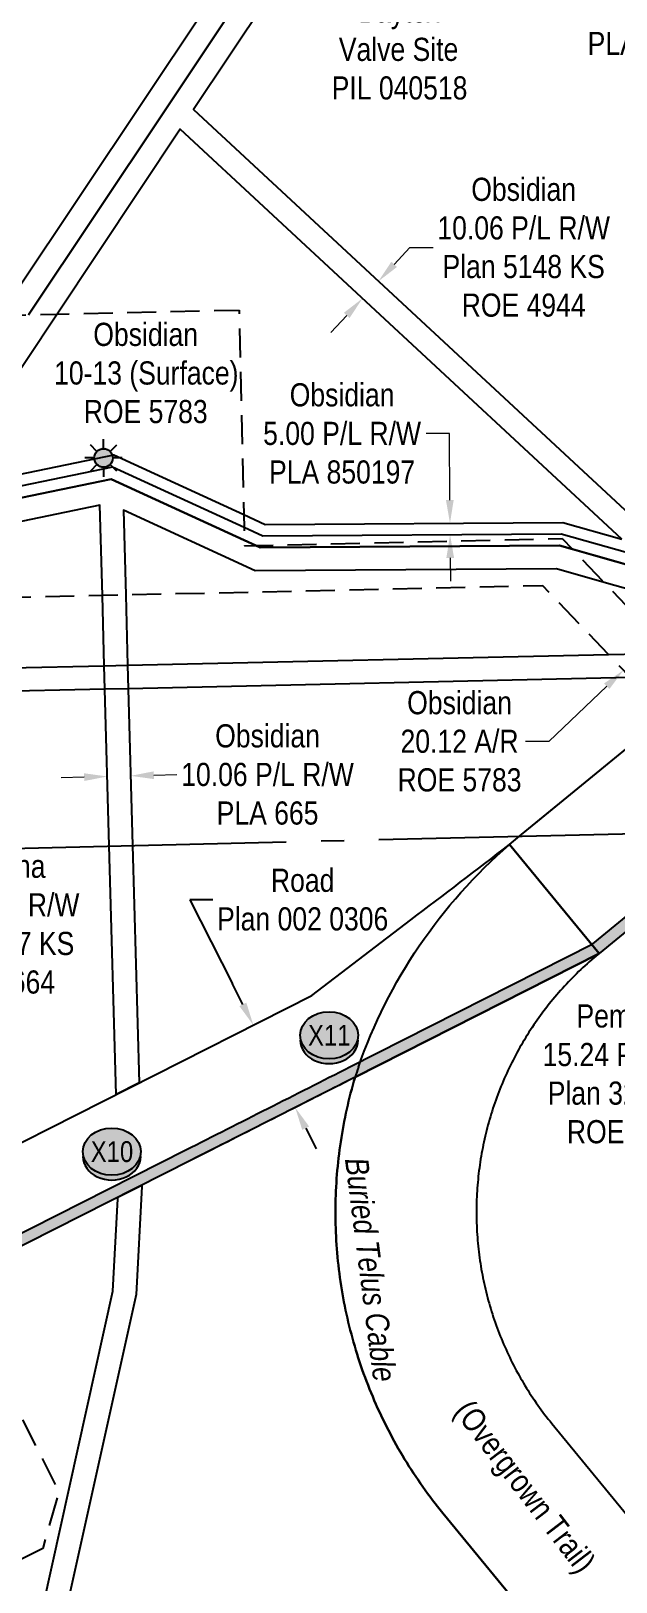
# Model space of a CAD drawing. Extents: x 610781 to 613451, y 5887607 to 5892660.
# Drawn here: x 611886 to 612138, y 5889005 to 5889675 of the extents above; entities that cross this region are included whole.
import ezdxf
from ezdxf.enums import TextEntityAlignment as Align

# ---------------------------------------------------------------- set-up
doc = ezdxf.new("R2010")
doc.units = 0
doc.header["$LTSCALE"] = 5
doc.header["$PDSIZE"] = -1.5
doc.linetypes.add('foc-ACCESSROAD', pattern=[3.75, 2.5, -1.25])
doc.linetypes.add('foc-QUARTERLINE', pattern=[33, 25, -3, 2, -3])
doc.layers.get('Defpoints').update_dxf_attribs({"color": 9})
for name, color, linetype in [('AS-TELUS', 224, 'foc-TEL'), ('C-RW', 13, 'Continuous'), ('C-WS', 13, 'foc-ACCESSROAD'), ('C-WS-S', 13, 'Continuous'), ('F-RW', 190, 'Continuous'), ('F-WS', 190, 'foc-ACCESSROAD'), ('L-SECQ', 8, 'foc-QUARTERLINE'), ('L-TITLEDB', 4, 'Continuous'), ('L-TITLEDB-T', 4, 'Continuous'), ('P-CROSSINGS', 250, 'Continuous'), ('P-WORKAREA-COUNTY-H1', 71, 'Continuous'), ('P-WORKAREA-COUNTY1', 104, 'Continuous')]:
    doc.layers.add(name, color=color, linetype=linetype)
for name, color, linetype, lineweight in [('C-AR-T', 13, 'Continuous', 9), ('C-RW-T', 13, 'Continuous', 9), ('C-WS-T', 13, 'Continuous', 9), ('F-EZE-T', 190, 'Continuous', 9), ('F-RW-T', 190, 'Continuous', 9), ('T-TEXT', 48, 'Continuous', 18)]:
    doc.layers.add(name, color=color, linetype=linetype, lineweight=lineweight)
doc.styles.add('175L', font='ARIALN.TTF', dxfattribs={"height": 20})
doc.styles.add('80CG', font='ARIALN.TTF', dxfattribs={"height": 10})
doc.styles.add('80L', font='ARIALN.TTF', dxfattribs={"height": 10})
doc.styles.add('Crossing', font='ARIALN.TTF', dxfattribs={"height": 10})
doc.styles.add('foc-LtypeFont', font='ARIALN.TTF', dxfattribs={"height": 7.35})
doc.linetypes.add('foc-TEL', pattern='A,2,-1,["T",foc-LtypeFont,S=0.2,R=0,X=-0.425,Y=-0.75],-1.24,8', length=12.24)
doc.linetypes.add('foc-TEL-NOLINE', pattern='A,0,-2,["T",foc-LtypeFont,S=0.2,R=0,X=-0.425,Y=-0.75],-10.24', length=12.24)
doc.dimstyles.new('Compass 5 000', dxfattribs={"dimscale": 5, "dimtxt": 9, "dimasz": 2, "dimexe": 0.2, "dimexo": 0.0625, "dimgap": 0.5, "dimtad": 0, "dimtih": 1, "dimtoh": 1, "dimzin": 0, "dimdsep": 46, "dimtxsty": '80CG', "dimcen": 0.1, "dimse1": 1, "dimse2": 1, "dimclrd": 256, "dimclrt": 256, "dimaunit": 1, "dimadec": 4, "dimazin": 0, "dimtfac": 0.06, "dimtofl": 0, "dimtmove": 0, "dimatfit": 1, "dimfxl": 0.2, "dimtolj": 1, "dimtzin": 0, "dimlwd": -1, "dimarcsym": 0})

# ---------------------------------------------------------------- blocks, each defined once
blk = doc.blocks.new('*D379')
at = {"layer": 'Defpoints', "color": 0, "transparency": 16777216}
for p in [(612090.6, 5889723.38), (612090.83, 5889713.38), (612107.88, 5889713.78)]:
    blk.add_point(p, dxfattribs=at)
at = {"layer": 'F-RW-T', "transparency": 16777216}
for p, q in [((612107.41, 5889733.78), (612107.17, 5889743.78)), ((612108.12, 5889703.79), (612108.55, 5889685.92)), ((612108.55, 5889685.92), (612118.55, 5889685.92))]:
    blk.add_line(p, q, dxfattribs=at)
for points in [[(612109.07, 5889733.82), (612105.74, 5889733.74), (612107.64, 5889723.79)], [(612109.79, 5889703.83), (612106.46, 5889703.75), (612107.88, 5889713.78)]]:
    blk.add_solid(points, dxfattribs=at)
at = {"layer": 'F-RW-T', "transparency": 16777216, "insert": (612157.63, 5889685.92), "char_height": 10, "attachment_point": 5, "style": '80CG'}
blk.add_mtext('\\A1;Baytex\\P15.00 P/L R/W\\PPLA 043805', dxfattribs=at)
blk = doc.blocks.new('*D388')
at = {"layer": 'C-RW-T', "transparency": 16777216}
for p, q in [((611908.83, 5889352.43), (611898.83, 5889352.16)), ((611938.88, 5889353.25), (611948.88, 5889353.52))]:
    blk.add_line(p, q, dxfattribs=at)
for points in [[(611908.78, 5889354.09), (611908.87, 5889350.76), (611918.83, 5889352.7)], [(611938.84, 5889354.92), (611938.93, 5889351.58), (611928.89, 5889352.98)]]:
    blk.add_solid(points, dxfattribs=at)
at = {"layer": 'Defpoints', "color": 0, "transparency": 16777216}
for p in [(611928.89, 5889352.98), (611919.14, 5889341.19), (611929.2, 5889341.47)]:
    blk.add_point(p, dxfattribs=at)
at = {"layer": 'C-RW-T', "transparency": 16777216, "insert": (611987.97, 5889353.52), "char_height": 10, "attachment_point": 5, "style": '80CG'}
blk.add_mtext('\\A1;Obsidian\\P10.06 P/L R/W\\PPLA 665', dxfattribs=at)
blk = doc.blocks.new('*D403')
at = {"layer": 'C-RW-T', "transparency": 16777216}
for p, q in [((612066.43, 5889500.83), (612056.43, 5889500.83)), ((612066.63, 5889472.11), (612066.43, 5889500.83)), ((612066.81, 5889447.1), (612066.88, 5889437.1))]:
    blk.add_line(p, q, dxfattribs=at)
for points in [[(612068.3, 5889472.13), (612064.96, 5889472.1), (612066.7, 5889462.11)], [(612068.47, 5889447.12), (612065.14, 5889447.09), (612066.74, 5889457.1)]]:
    blk.add_solid(points, dxfattribs=at)
at = {"layer": 'Defpoints', "color": 0, "transparency": 16777216}
for p in [(612017.69, 5889461.77), (612066.7, 5889462.11), (612017.73, 5889456.76)]:
    blk.add_point(p, dxfattribs=at)
at = {"layer": 'C-RW-T', "transparency": 16777216, "insert": (612020.14, 5889500.83), "char_height": 10, "attachment_point": 5, "style": '80CG'}
blk.add_mtext('\\A1;Obsidian\\P5.00 P/L R/W\\PPLA 850197', dxfattribs=at)
blk = doc.blocks.new('GAS')
h = blk.add_hatch(color=255)
h.dxf.hatch_style = 1
edge = h.paths.add_edge_path()
edge.add_arc((0, 0), 0.9, 0, 360)
for p, q in [((0, 0.81), (0, 1.62)), ((-0.81, 0), (-1.62, 0)), ((-0.57, 0.57), (-1.14, 1.14)), ((0.57, 0.57), (1.14, 1.14)), ((1.62, 0), (0.81, 0)), ((-0.57, -0.57), (-1.14, -1.14)), ((0, -0.81), (0, -1.62)), ((1.14, -1.14), (0.57, -0.57))]:
    blk.add_line(p, q)
blk.add_circle((0, 0), 0.8)
blk = doc.blocks.new('*D508')
at = {"layer": 'C-AR-T', "transparency": 16777216}
for p, q in [((612163.38, 5889419.41), (612170.61, 5889426.31)), ((612134.35, 5889391.7), (612109.36, 5889367.85)), ((612109.36, 5889367.85), (612099.36, 5889367.85))]:
    blk.add_line(p, q, dxfattribs=at)
for points in [[(612162.22, 5889420.61), (612164.53, 5889418.2), (612156.14, 5889412.5)], [(612133.2, 5889392.91), (612135.5, 5889390.49), (612141.58, 5889398.6)]]:
    blk.add_solid(points, dxfattribs=at)
at = {"layer": 'Defpoints', "color": 0, "transparency": 16777216}
for p in [(612151.03, 5889417.86), (612136.47, 5889403.96), (612141.58, 5889398.6)]:
    blk.add_point(p, dxfattribs=at)
at = {"layer": 'C-AR-T', "transparency": 16777216, "insert": (612070.83, 5889367.85), "char_height": 10, "attachment_point": 5, "style": '80CG'}
blk.add_mtext('\\A1;Obsidian\\P20.12 A/R\\PROE 5783', dxfattribs=at)
blk = doc.blocks.new('*D512')
at = {"layer": 'Defpoints', "color": 0, "transparency": 16777216}
for p in [(611804.01, 5889300.24), (611759.37, 5889253.39), (611767.62, 5889247.68)]:
    blk.add_point(p, dxfattribs=at)
at = {"layer": 'F-RW-T', "transparency": 16777216}
for p, q in [((611787.54, 5889311.64), (611779.32, 5889317.33)), ((611812.23, 5889294.55), (611820.45, 5889288.86)), ((611820.45, 5889288.86), (611830.45, 5889288.86))]:
    blk.add_line(p, q, dxfattribs=at)
for points in [[(611788.49, 5889313.01), (611786.59, 5889310.27), (611795.76, 5889305.95)], [(611813.18, 5889295.92), (611811.28, 5889293.18), (611804.01, 5889300.24)]]:
    blk.add_solid(points, dxfattribs=at)
at = {"layer": 'F-RW-T', "transparency": 16777216, "insert": (611869.54, 5889288.86), "char_height": 10, "attachment_point": 5, "style": '80CG'}
blk.add_mtext('\\A1;Pembina\\P10.06 P/L R/W\\PPlan 2787 KS\\PROE 3664', dxfattribs=at)
blk = doc.blocks.new('*D517')
at = {"layer": 'Defpoints', "color": 0, "transparency": 16777216}
for p in [(612274.75, 5889222.58), (612274.76, 5889223.06), (612289.93, 5889222.79)]:
    blk.add_point(p, dxfattribs=at)
at = {"layer": 'F-RW-T', "transparency": 16777216}
for p, q in [((612264.75, 5889222.76), (612182.98, 5889224.2)), ((612299.92, 5889222.14), (612309.91, 5889221.97))]:
    blk.add_line(p, q, dxfattribs=at)
for points in [[(612264.78, 5889224.43), (612264.72, 5889221.09), (612274.75, 5889222.58)], [(612299.95, 5889223.81), (612299.89, 5889220.48), (612289.92, 5889222.32)]]:
    blk.add_solid(points, dxfattribs=at)
at = {"layer": 'F-RW-T', "transparency": 16777216, "insert": (612143.9, 5889224.2), "char_height": 10, "attachment_point": 5, "style": '80CG'}
blk.add_mtext('\\A1;Pembina\\P15.24 P/L R/W\\PPlan 3292 KS\\PROE 4348', dxfattribs=at)
blk = doc.blocks.new('*D569')
at = {"layer": 'Defpoints', "color": 0, "transparency": 16777216}
for p in [(611984.78, 5889246.81), (611981.84, 5889245.33), (612002.84, 5889211.19)]:
    blk.add_point(p, dxfattribs=at)
at = {"layer": 'L-TITLEDB-T', "transparency": 16777216}
for p, q in [((611964.4, 5889299.46), (611954.4, 5889299.46)), ((611954.4, 5889299.46), (611972.8, 5889263.16)), ((611977.32, 5889254.24), (611972.8, 5889263.16)), ((612004.43, 5889200.78), (612008.95, 5889191.86))]:
    blk.add_line(p, q, dxfattribs=at)
for points in [[(611978.81, 5889255), (611975.84, 5889253.49), (611981.84, 5889245.33)], [(612005.91, 5889201.53), (612002.94, 5889200.03), (611999.9, 5889209.7)]]:
    blk.add_solid(points, dxfattribs=at)
at = {"layer": 'L-TITLEDB-T', "transparency": 16777216, "insert": (612003.13, 5889299.46), "char_height": 10, "attachment_point": 5, "style": '80CG'}
blk.add_mtext('\\A1;Road\\PPlan 002 0306', dxfattribs=at)
blk = doc.blocks.new('xing2')
h = blk.add_hatch(color=50)
h.dxf.hatch_style = 1
edge = h.paths.add_edge_path()
edge.add_ellipse((0, 0), major_axis=(-12.5, 0), ratio=0.816297, start_angle=0, end_angle=360)
h = blk.add_hatch(color=250)
h.dxf.hatch_style = 1
edge = h.paths.add_edge_path()
edge.add_ellipse((0, -2.05), major_axis=(-12.5, 0), ratio=0.816297, start_angle=0, end_angle=180)
edge.add_line((12.5, -2.05), (12.5, 0))
edge.add_ellipse((0, 0), major_axis=(-12.5, 0), ratio=0.816297, start_angle=0, end_angle=180, ccw=False)
edge.add_line((-12.5, 0), (-12.5, -2.05))
at = {"color": 250}
blk.add_ellipse((0, 0), major_axis=(-12.5, 0), ratio=0.816297, dxfattribs=at)
blk.add_ellipse((0, -2.05), major_axis=(-12.5, 0), ratio=0.816297, start_param=0, end_param=3.141593, dxfattribs=at)
at = {"color": 250, "style": 'Crossing'}
blk.add_attdef('CROSSING', text='', height=9, dxfattribs=at).set_placement((0.09, 0.02), align=Align.MIDDLE_CENTER)
at = {"color": 250, "style": 'Crossing', "flags": 1}
for tag, p in [('OWNER', (0.09, -12.49)), ('DESCRIPTION', (0.09, -25.77)), ('LOCATION', (0.09, -39.3)), ('DWG_REF', (0.09, -52.84))]:
    blk.add_attdef(tag, text='', height=9, dxfattribs=at).set_placement(p, align=Align.MIDDLE_CENTER)
blk = doc.blocks.new('*D585')
at = {"layer": 'C-RW-T', "transparency": 16777216}
for p, q in [((612042.61, 5889573.92), (612049.42, 5889581.25)), ((612049.42, 5889581.25), (612059.42, 5889581.25)), ((612022.13, 5889551.86), (612015.33, 5889544.53))]:
    blk.add_line(p, q, dxfattribs=at)
for points in [[(612041.39, 5889575.05), (612043.83, 5889572.78), (612035.81, 5889566.59)], [(612020.91, 5889553), (612023.35, 5889550.73), (612028.94, 5889559.19)]]:
    blk.add_solid(points, dxfattribs=at)
at = {"layer": 'Defpoints', "color": 0, "transparency": 16777216}
for p in [(612035.81, 5889566.59), (612042.26, 5889560.6), (612035.39, 5889553.2)]:
    blk.add_point(p, dxfattribs=at)
at = {"layer": 'C-RW-T', "transparency": 16777216, "insert": (612098.5, 5889581.25), "char_height": 10, "attachment_point": 5, "style": '80CG'}
blk.add_mtext('\\A1;Obsidian\\P10.06 P/L R/W\\PPlan 5148 KS\\PROE 4944', dxfattribs=at)
blk = doc.blocks.new('*D590')
at = {"layer": 'Defpoints', "color": 0, "transparency": 16777216}
for p in [(611637.94, 5889612.72), (611646.7, 5889604.9), (611627.8, 5889601.37)]:
    blk.add_point(p, dxfattribs=at)
at = {"layer": 'F-EZE-T', "transparency": 16777216}
for p, q in [((611653.36, 5889612.36), (611672.48, 5889633.79)), ((611672.48, 5889633.79), (611682.48, 5889633.79)), ((611629.9, 5889586.09), (611623.24, 5889578.63))]:
    blk.add_line(p, q, dxfattribs=at)
for points in [[(611652.11, 5889613.47), (611654.6, 5889611.25), (611646.7, 5889604.9)], [(611628.65, 5889587.2), (611631.14, 5889584.98), (611636.56, 5889593.55)]]:
    blk.add_solid(points, dxfattribs=at)
at = {"layer": 'F-EZE-T', "transparency": 16777216, "insert": (611721.57, 5889633.79), "char_height": 10, "width": 378.6883, "attachment_point": 5, "style": '80CG'}
blk.add_mtext('\\A1;Pembina\\P15.24 P/L R/W\\PPlan 3390 KS\\PROE 4349', dxfattribs=at)
blk = doc.blocks.new('*D609')
at = {"layer": 'Defpoints', "color": 0, "transparency": 16777216}
for p in [(612170.55, 5889000.26), (612180.06, 5888988.68), (612123.47, 5888961.6)]:
    blk.add_point(p, dxfattribs=at)
at = {"layer": 'L-TITLEDB-T', "transparency": 16777216}
for p, q in [((612187.79, 5888995.02), (612210.06, 5889013.3)), ((612210.06, 5889013.3), (612220.06, 5889013.3)), ((612125.25, 5888943.68), (612117.52, 5888937.33))]:
    blk.add_line(p, q, dxfattribs=at)
for points in [[(612186.73, 5888996.31), (612188.85, 5888993.73), (612180.06, 5888988.68)], [(612124.19, 5888944.96), (612126.31, 5888942.39), (612132.98, 5888950.02)]]:
    blk.add_solid(points, dxfattribs=at)
at = {"layer": 'L-TITLEDB-T', "transparency": 16777216, "insert": (612256.15, 5889013.3), "char_height": 10, "attachment_point": 5, "style": '80CG'}
blk.add_mtext('\\A1;Road\\PPlan 3247 JY', dxfattribs=at)

msp = doc.modelspace()

# ---------------------------------------------------------------- hatches: boundary and pattern name
at = {"layer": 'P-WORKAREA-COUNTY-H1'}
h = msp.add_hatch(color=256, dxfattribs=at)
h.dxf.hatch_style = 1
edge = h.paths.add_edge_path()
edge.add_arc((611739.098, 5888981.847), 90.354, 123.592921, 167.709036, ccw=False)
edge.add_line((611689.106, 5889057.111), (611689.773, 5889057.551))
edge.add_arc((611810.5, 5888865.879), 226.524, 120.092271, 122.205222, ccw=False)
edge.add_line((611696.922, 5889061.872), (611740.61, 5889083.982))
edge.add_line((611740.61, 5889083.982), (611952.759, 5889191.429))
edge.add_arc((530229.13, 6050637.304), 180951.712, 296.84845563, 296.87355299)
edge.add_line((612023.469, 5889227.242), (612128.297, 5889280.464))
edge.add_line((612128.297, 5889280.464), (612193.384, 5889333.875))
edge.add_line((612193.384, 5889333.875), (612243.764, 5889375.06))
edge.add_line((612243.764, 5889375.06), (612319.297, 5889436.981))
edge.add_line((612319.297, 5889436.981), (612366.803, 5889475.926))
edge.add_arc((612074.144, 5889832.818), 461.542, 309.352545, 320.539879)
edge.add_arc((612079.093, 5889829.285), 455.476, 320.487313, 332.197726)
edge.add_line((612481.99, 5889616.841), (612510.335, 5889616.841))
edge.add_line((612510.335, 5889616.841), (612508.59, 5889693.606))
edge.add_line((612508.59, 5889693.606), (612498.415, 5890141.395))
edge.add_line((612498.415, 5890141.395), (612493.352, 5890360.034))
edge.add_line((612493.352, 5890360.034), (612483.674, 5890777.731))
edge.add_line((612483.674, 5890777.731), (612479.786, 5890945.512))
edge.add_line((612479.786, 5890945.512), (612475.723, 5891123.658))
edge.add_line((612475.723, 5891123.658), (612480.723, 5891123.767))
edge.add_line((612480.723, 5891123.767), (612480.834, 5891118.77))
edge.add_line((612480.834, 5891118.77), (612484.783, 5890945.626))
edge.add_line((612484.783, 5890945.626), (612488.671, 5890777.847))
edge.add_line((612488.671, 5890777.847), (612498.348, 5890360.15))
edge.add_line((612498.348, 5890360.15), (612503.412, 5890141.51))
edge.add_line((612503.412, 5890141.51), (612513.587, 5889693.719))
edge.add_line((612513.587, 5889693.719), (612515.448, 5889611.843))
edge.add_line((612515.448, 5889611.843), (612484.993, 5889611.843))
edge.add_arc((612079.093, 5889829.285), 460.474, 320.487313, 331.821939, ccw=False)
edge.add_arc((612074.16, 5889832.801), 466.517, 309.352264, 320.539598, ccw=False)
edge.add_line((612369.972, 5889472.062), (612322.465, 5889433.116))
edge.add_line((612322.465, 5889433.116), (612246.93, 5889371.193))
edge.add_line((612246.93, 5889371.193), (612196.551, 5889330.008))
edge.add_line((612196.551, 5889330.008), (612131.046, 5889276.254))
edge.add_line((612131.046, 5889276.254), (612025.732, 5889222.786))
edge.add_arc((530225.209, 6050645.04), 180965.383, 296.84845727, 296.87355464, ccw=False)
edge.add_line((611955.016, 5889186.97), (611742.868, 5889079.523))
edge.add_line((611742.868, 5889079.523), (611699.306, 5889057.477))
edge.add_arc((611810.5, 5888865.879), 221.526, 120.128729, 122.192181)
edge.add_line((611692.48, 5889053.349), (611691.863, 5889052.943))
edge.add_arc((611739.098, 5888981.847), 85.356, 123.599422, 167.709036)
edge.add_line((611655.698, 5889000.018), (611650.814, 5889001.082))

# ---------------------------------------------------------------- linework, layer by layer
at = {"layer": 'AS-TELUS', "linetype": 'foc-TEL-NOLINE', "flags": 128}
msp.add_lwpolyline([(612104.4, 5889333.232), (612160.697, 5889379.309), (612176.312, 5889392.093), (612194.052, 5889406.618), (612201.894, 5889413.049), (612206.313, 5889416.678), (612215.803, 5889424.471), (612220.533, 5889428.357), (612225.251, 5889432.222), (612246.6, 5889449.714), (612254.389, 5889456.096), (612276.813, 5889474.47), (612286.693, 5889482.565), (612331.356, 5889519.16), (612333.669, 5889521.07), (612335.968, 5889522.997), (612338.253, 5889524.941), (612340.523, 5889526.901), (612342.779, 5889528.879), (612345.413, 5889531.228), (612348.026, 5889533.601), (612350.619, 5889535.995), (612353.191, 5889538.412), (612355.742, 5889540.852), (612358.271, 5889543.313), (612360.779, 5889545.796), (612363.265, 5889548.301), (612365.729, 5889550.828), (612368.171, 5889553.376), (612370.592, 5889555.946), (612372.989, 5889558.536), (612375.364, 5889561.146), (612377.717, 5889563.777), (612380.046, 5889566.429), (612382.352, 5889569.101), (612384.635, 5889571.793), (612386.894, 5889574.504), (612389.13, 5889577.234), (612391.342, 5889579.985), (612393.529, 5889582.755), (612395.693, 5889585.543), (612397.833, 5889588.35), (612399.948, 5889591.176), (612402.038, 5889594.02), (612404.104, 5889596.882), (612406.144, 5889599.761), (612408.16, 5889602.658), (612410.15, 5889605.573), (612412.115, 5889608.505), (612414.054, 5889611.454), (612415.968, 5889614.419), (612417.855, 5889617.401), (612419.717, 5889620.4), (612421.553, 5889623.415), (612423.362, 5889626.445), (612425.145, 5889629.491), (612426.901, 5889632.552), (612428.631, 5889635.629), (612430.334, 5889638.72), (612432.01, 5889641.826), (612433.658, 5889644.947), (612435.28, 5889648.082), (612436.875, 5889651.231), (612438.442, 5889654.393), (612439.982, 5889657.569), (612441.493, 5889660.758), (612442.977, 5889663.96), (612444.433, 5889667.175), (612445.861, 5889670.403), (612447.261, 5889673.642), (612448.78, 5889677.247), (612450.021, 5889680.267), (612451.238, 5889683.298), (612452.43, 5889686.338), (612453.596, 5889689.382), (612453.834, 5889690.019), (612454.739, 5889692.439), (612455.066, 5889693.326), (612456.266, 5889696.645), (612457.438, 5889699.974), (612458.58, 5889703.314), (612459.694, 5889706.662), (612460.778, 5889710.021), (612461.833, 5889713.39), (612462.859, 5889716.767), (612463.855, 5889720.153), (612464.823, 5889723.547), (612465.76, 5889726.95), (612466.668, 5889730.36), (612467.18, 5889732.342), (612467.542, 5889733.78), (612468.022, 5889735.686), (612468.391, 5889737.206), (612468.835, 5889739.038), (612469.21, 5889740.639), (612469.62, 5889742.397), (612470, 5889744.078), (612470.372, 5889745.752), (612470.759, 5889747.526), (612471.098, 5889749.112), (612471.488, 5889750.978), (612471.795, 5889752.478), (612472.186, 5889754.438), (612472.462, 5889755.85), (612472.855, 5889757.904), (612473.102, 5889759.226), (612473.494, 5889761.374), (612473.714, 5889762.609), (612474.104, 5889764.85), (612474.682, 5889768.332), (612475.23, 5889771.819), (612475.747, 5889775.311), (612476.234, 5889778.806), (612476.691, 5889782.306), (612477.118, 5889785.809), (612477.513, 5889789.316), (612477.879, 5889792.827), (612478.214, 5889796.34), (612478.518, 5889799.856), (612478.791, 5889803.375), (612479.035, 5889806.896), (612479.247, 5889810.419), (612479.429, 5889813.944), (612479.581, 5889817.47), (612479.701, 5889820.998), (612479.791, 5889824.526), (612479.85, 5889828.055), (612479.968, 5889830.634), (612472.938, 5890140.722), (612454.248, 5890944.827), (612435.912, 5891748.933), (612435.45, 5891769.036), (612433.595, 5891849.694)], dxfattribs=at)
for points in [[(612092.393, 5889323.337, -0.0000226), (612092.408, 5889323.351), (612097.542, 5889327.619), (612104.4, 5889333.232)], [(612027.18, 5889227.101, 0.005064), (612025.732, 5889222.786), (612025.232, 5889221.073), (612024.748, 5889219.356), (612024.278, 5889217.636), (612023.823, 5889215.911), (612023.384, 5889214.182), (612022.959, 5889212.449), (612022.55, 5889210.714), (612022.155, 5889208.974), (612021.776, 5889207.23), (612021.412, 5889205.484), (612021.062, 5889203.735), (612020.729, 5889201.983), (612020.41, 5889200.228), (612020.107, 5889198.469), (612019.819, 5889196.709), (612019.546, 5889194.947), (612019.289, 5889193.181), (612019.047, 5889191.414), (612018.82, 5889189.644), (612018.609, 5889187.873), (612018.413, 5889186.1), (612018.233, 5889184.325), (612018.068, 5889182.549), (612017.918, 5889180.772), (612017.784, 5889178.993), (612017.665, 5889177.213), (612017.562, 5889175.432), (612017.474, 5889173.65), (612017.402, 5889171.868), (612017.345, 5889170.085), (612017.304, 5889168.302), (612017.279, 5889166.519), (612017.268, 5889164.735), (612017.273, 5889162.951), (612017.294, 5889161.167), (612017.331, 5889159.384), (612017.382, 5889157.6), (612017.449, 5889155.818), (612017.532, 5889154.036), (612017.63, 5889152.255), (612017.744, 5889150.475), (612017.873, 5889148.696), (612018.018, 5889146.917), (612018.178, 5889145.141), (612018.353, 5889143.365), (612018.544, 5889141.592), (612018.75, 5889139.82), (612018.972, 5889138.05), (612019.209, 5889136.282), (612019.462, 5889134.516), (612019.729, 5889132.753), (612020.012, 5889130.992), (612020.311, 5889129.233), (612020.624, 5889127.476), (612020.953, 5889125.723), (612021.297, 5889123.973), (612021.656, 5889122.226), (612022.031, 5889120.482), (612022.42, 5889118.741), (612022.825, 5889117.004), (612023.245, 5889115.27), (612023.68, 5889113.54), (612024.129, 5889111.813), (612024.594, 5889110.092), (612025.074, 5889108.373), (612025.569, 5889106.659), (612026.078, 5889104.95), (612026.603, 5889103.245), (612027.142, 5889101.545), (612027.696, 5889099.849), (612028.265, 5889098.158), (612028.847, 5889096.472), (612029.446, 5889094.792), (612030.058, 5889093.117), (612030.685, 5889091.446), (612031.327, 5889089.782), (612031.983, 5889088.123), (612032.653, 5889086.47), (612033.338, 5889084.823), (612034.037, 5889083.182), (612034.75, 5889081.547), (612035.477, 5889079.918), (612036.219, 5889078.295), (612036.974, 5889076.679), (612037.744, 5889075.07), (612038.528, 5889073.468), (612039.325, 5889071.873), (612040.136, 5889070.284), (612040.961, 5889068.702), (612041.8, 5889067.127), (612042.653, 5889065.56), (612043.519, 5889064.001), (612044.398, 5889062.45), (612045.292, 5889060.905), (612046.198, 5889059.368), (612047.117, 5889057.84), (612048.051, 5889056.32), (612048.997, 5889054.808), (612049.956, 5889053.304), (612050.928, 5889051.808), (612051.913, 5889050.321), (612052.911, 5889048.842), (612053.922, 5889047.373), (612054.946, 5889045.912), (612055.982, 5889044.459), (612057.031, 5889043.017), (612058.092, 5889041.583), (612059.166, 5889040.159), (612060.252, 5889038.744), (612061.35, 5889037.338), (612062.461, 5889035.942), (612063.584, 5889034.556), (612144.448, 5888936.045)]]:
    msp.add_lwpolyline(points, format="xyb", dxfattribs=at)
at = {"layer": 'AS-TELUS', "linetype": 'ByBlock', "flags": 128}
msp.add_lwpolyline([(612027.18, 5889227.101, -0.1315567), (612092.393, 5889323.337)], format="xyb", dxfattribs=at)
at = {"layer": 'C-RW'}
for points in [[(612213.256, 5890026.508), (612030.248, 5889752.151), (612016.601, 5889731.692), (612009.774, 5889721.456), (612002.991, 5889711.285), (611955.951, 5889640.752), (611955.951, 5889640.752), (612162.162, 5889449.249)], [(611884.833, 5889552.108), (611942.853, 5889639.251), (611990.704, 5889710.992)], [(612140.88, 5889455.146), (611950.304, 5889632.281), (611897.115, 5889552.386), (611855.142, 5889489.343)], [(611363.031, 5889326.552), (611485.293, 5889343.548), (611507.225, 5889351.604), (611510.572, 5889352.861), (611683.898, 5889416.854), (611763.413, 5889446.179), (611774.046, 5889449.978), (611790.727, 5889456.11), (611806.938, 5889462.086), (611814.795, 5889464.974), (611830.71, 5889470.822), (611843.299, 5889475.415), (611846.273, 5889476.02), (611855.402, 5889477.907), (611921.671, 5889491.605), (611921.671, 5889491.605), (611977.694, 5889465.815), (611986.963, 5889461.549), (612115.368, 5889462.459), (612140.88, 5889455.146)], [(612148.906, 5889447.715), (612114.663, 5889457.433), (611985.879, 5889456.533), (611977.821, 5889460.242), (611921.069, 5889486.356), (611855.517, 5889472.819)], [(611855.633, 5889467.721), (611920.47, 5889481.109), (611977.946, 5889454.748), (611982.954, 5889452.451), (611984.761, 5889451.623), (612113.978, 5889452.416), (612119.547, 5889450.843), (612156.932, 5889440.28)], [(612154.216, 5889430.587), (612133.218, 5889436.52), (612112.613, 5889442.342), (611982.581, 5889441.545), (611925.755, 5889467.748), (611926.757, 5889431.039), (611927.583, 5889400.756), (611927.859, 5889390.626), (611929.707, 5889322.943), (611932.508, 5889220.315), (611922.576, 5889215.28), (611919.644, 5889322.701), (611917.796, 5889390.401), (611917.52, 5889400.533), (611916.694, 5889430.811), (611915.628, 5889469.831), (611855.865, 5889457.491)]]:
    msp.add_lwpolyline(points, dxfattribs=at)
msp.add_lwpolyline([(611902.62, 5888967.677), (611892.527, 5888968.002), (611891.225, 5888994.995), (611921.204, 5889130.37), (611923.334, 5889170.307), (611923.368, 5889170.941), (611933.728, 5889176.188), (611933.694, 5889175.556), (611931.211, 5889129.005), (611901.343, 5888994.134), (611902.62, 5888967.677)], close=True, dxfattribs=at)
at = {"layer": 'C-WS', "flags": 128}
msp.add_lwpolyline([(612175.926, 5889391.777), (612160.305, 5889378.987), (612145.109, 5889394.906), (612144.551, 5889395.492), (612135.124, 5889405.368), (612106.723, 5889435.122), (611926.757, 5889431.039), (611916.694, 5889430.811), (611856.501, 5889429.448), (611855.865, 5889457.491), (611855.633, 5889467.721), (611855.517, 5889472.819), (611855.402, 5889477.907), (611855.142, 5889489.343), (611854.744, 5889506.918), (611853.734, 5889551.403), (611884.833, 5889552.108), (611897.115, 5889552.386), (611975.691, 5889554.169), (611977.694, 5889465.815), (611977.821, 5889460.242), (611977.946, 5889454.748), (611978, 5889452.34), (611982.954, 5889452.451), (612115.15, 5889455.45), (612119.547, 5889450.843), (612133.218, 5889436.52), (612159.672, 5889408.806), (612162.374, 5889405.974), (612170.54, 5889397.419), (612175.926, 5889391.777)], close=True, dxfattribs=at)
at = {"layer": 'F-RW'}
for points in [[(611879.393, 5889561.993), (611934.527, 5889644.8), (611985.264, 5889720.915)], [(611990.704, 5889710.992), (611942.853, 5889639.251), (611884.833, 5889552.108)], [(612144.551, 5889395.492), (611927.859, 5889390.626), (611917.796, 5889390.401), (611865.706, 5889389.232), (611817.858, 5889320.25), (611805.425, 5889319.951), (611858.162, 5889396.039), (611860.387, 5889399.264), (611877.069, 5889399.635), (611917.52, 5889400.533), (611927.583, 5889400.756), (612135.124, 5889405.368), (612162.374, 5889405.974)]]:
    msp.add_lwpolyline(points, dxfattribs=at)
at = {"layer": 'F-RW', "flags": 128}
for points in [[(611363.031, 5889326.552), (611485.293, 5889343.548), (611507.225, 5889351.604), (611510.572, 5889352.861), (611683.898, 5889416.854), (611763.413, 5889446.179), (611774.046, 5889449.978), (611790.727, 5889456.11), (611806.938, 5889462.086), (611814.795, 5889464.974), (611830.71, 5889470.822), (611843.299, 5889475.415), (611846.273, 5889476.02), (611855.402, 5889477.907), (611921.671, 5889491.605), (611977.694, 5889465.815), (611986.963, 5889461.549), (612115.368, 5889462.459), (612140.88, 5889455.146)], [(612156.932, 5889440.28), (612113.978, 5889452.416), (611984.761, 5889451.623), (611982.954, 5889452.451), (611977.946, 5889454.748), (611920.47, 5889481.109), (611855.633, 5889467.721), (611846.043, 5889465.741), (611837.298, 5889462.556), (611821.304, 5889456.697), (611815.467, 5889454.759), (611799.198, 5889448.578), (611782.469, 5889442.442), (611771.837, 5889438.647), (611684.139, 5889406.241), (611507.466, 5889341.123), (611492.592, 5889335.639), (611487.636, 5889333.811), (611482.58, 5889333.147), (611467.442, 5889331.159), (611457.394, 5889329.788), (611445.916, 5889328.165), (611364.763, 5889316.695)]]:
    msp.add_lwpolyline(points, dxfattribs=at)
at = {"layer": 'F-WS', "flags": 128}
msp.add_lwpolyline([(611890.922, 5889019.289), (611795.891, 5888971.109), (611785.95, 5888971.445), (611738.501, 5888981.853), (611700.362, 5889057.317), (611700.083, 5889057.87), (611726.021, 5889070.996), (611744.903, 5889080.553), (611851.839, 5889134.713), (611852.096, 5889134.205), (611897.941, 5889043.736), (611890.922, 5889019.289)], close=True, dxfattribs=at)
at = {"layer": 'L-SECQ'}
msp.add_line((610881.373, 5889297.557), (612491.172, 5889336.431), dxfattribs=at)
at = {"layer": 'L-TITLEDB'}
for points in [[(612196.551, 5889330.008), (612131.046, 5889276.254), (612092.408, 5889323.351), (612097.542, 5889327.619), (612160.697, 5889379.309)], [(612225.312, 5888837.535), (612063.584, 5889034.556), (612062.461, 5889035.942), (612061.35, 5889037.338), (612060.252, 5889038.744), (612059.166, 5889040.159), (612058.092, 5889041.583), (612057.031, 5889043.017), (612055.982, 5889044.459), (612054.946, 5889045.912), (612053.922, 5889047.373), (612052.911, 5889048.842), (612051.913, 5889050.321), (612050.928, 5889051.808), (612049.956, 5889053.304), (612048.997, 5889054.808), (612048.051, 5889056.32), (612047.117, 5889057.84), (612046.198, 5889059.368), (612045.292, 5889060.905), (612044.398, 5889062.45), (612043.519, 5889064.001), (612042.653, 5889065.56), (612041.8, 5889067.127), (612040.961, 5889068.702), (612040.136, 5889070.284), (612039.325, 5889071.873), (612038.528, 5889073.468), (612037.744, 5889075.07), (612036.974, 5889076.679), (612036.219, 5889078.295), (612035.477, 5889079.918), (612034.75, 5889081.547), (612034.037, 5889083.182), (612033.338, 5889084.823), (612032.653, 5889086.47), (612031.983, 5889088.123), (612031.327, 5889089.782), (612030.685, 5889091.446), (612030.058, 5889093.117), (612029.446, 5889094.792), (612028.847, 5889096.472), (612028.265, 5889098.158), (612027.696, 5889099.849), (612027.142, 5889101.545), (612026.603, 5889103.245), (612026.078, 5889104.95), (612025.569, 5889106.659), (612025.074, 5889108.373), (612024.594, 5889110.092), (612024.129, 5889111.813), (612023.68, 5889113.54), (612023.245, 5889115.27), (612022.825, 5889117.004), (612022.42, 5889118.741), (612022.031, 5889120.482), (612021.656, 5889122.226), (612021.297, 5889123.973), (612020.953, 5889125.723), (612020.624, 5889127.476), (612020.311, 5889129.233), (612020.012, 5889130.992), (612019.729, 5889132.753), (612019.462, 5889134.516), (612019.209, 5889136.282), (612018.972, 5889138.05), (612018.75, 5889139.82), (612018.544, 5889141.592), (612018.353, 5889143.365), (612018.178, 5889145.141), (612018.018, 5889146.917), (612017.873, 5889148.696), (612017.744, 5889150.475), (612017.63, 5889152.255), (612017.532, 5889154.036), (612017.449, 5889155.818), (612017.382, 5889157.6), (612017.331, 5889159.384), (612017.294, 5889161.167), (612017.273, 5889162.951), (612017.268, 5889164.735), (612017.279, 5889166.519), (612017.304, 5889168.302), (612017.345, 5889170.085), (612017.402, 5889171.868), (612017.474, 5889173.65), (612017.562, 5889175.432), (612017.665, 5889177.213), (612017.784, 5889178.993), (612017.918, 5889180.772), (612018.068, 5889182.549), (612018.233, 5889184.325), (612018.413, 5889186.1), (612018.609, 5889187.873), (612018.82, 5889189.644), (612019.047, 5889191.414), (612019.289, 5889193.181), (612019.546, 5889194.947), (612019.819, 5889196.709), (612020.107, 5889198.469), (612020.41, 5889200.228), (612020.729, 5889201.983), (612021.062, 5889203.735), (612021.412, 5889205.484), (612021.776, 5889207.23), (612022.155, 5889208.974), (612022.55, 5889210.714), (612022.959, 5889212.449), (612023.384, 5889214.182), (612023.823, 5889215.911), (612024.278, 5889217.636), (612024.748, 5889219.356), (612025.232, 5889221.073), (612025.732, 5889222.786), (612131.046, 5889276.254), (612129.683, 5889275.125), (612128.724, 5889274.313), (612127.772, 5889273.493), (612126.828, 5889272.665), (612125.89, 5889271.828), (612124.96, 5889270.985), (612124.037, 5889270.132), (612123.121, 5889269.271), (612122.214, 5889268.403), (612121.313, 5889267.527), (612120.421, 5889266.642), (612119.536, 5889265.75), (612118.659, 5889264.851), (612117.79, 5889263.944), (612116.928, 5889263.03), (612116.075, 5889262.107), (612115.23, 5889261.177), (612114.393, 5889260.241), (612113.564, 5889259.297), (612112.743, 5889258.346), (612111.931, 5889257.387), (612111.127, 5889256.423), (612110.331, 5889255.45), (612109.544, 5889254.471), (612108.766, 5889253.485), (612107.996, 5889252.491), (612107.234, 5889251.493), (612106.482, 5889250.487), (612105.738, 5889249.474), (612105.004, 5889248.455), (612104.277, 5889247.43), (612103.56, 5889246.398), (612102.852, 5889245.36), (612102.153, 5889244.317), (612101.464, 5889243.266), (612100.783, 5889242.21), (612100.111, 5889241.148), (612099.449, 5889240.081), (612098.796, 5889239.007), (612098.153, 5889237.929), (612097.519, 5889236.844), (612096.894, 5889235.754), (612096.279, 5889234.659), (612095.673, 5889233.558), (612095.077, 5889232.452), (612094.491, 5889231.341), (612093.914, 5889230.224), (612093.347, 5889229.104), (612092.79, 5889227.977), (612092.243, 5889226.847), (612091.706, 5889225.711), (612091.178, 5889224.571), (612090.66, 5889223.426), (612090.153, 5889222.277), (612089.655, 5889221.124), (612089.168, 5889219.965), (612088.69, 5889218.803), (612088.223, 5889217.637), (612087.766, 5889216.466), (612087.319, 5889215.293), (612086.882, 5889214.115), (612086.456, 5889212.933), (612086.04, 5889211.748), (612085.634, 5889210.558), (612085.239, 5889209.366), (612084.854, 5889208.17), (612084.479, 5889206.971), (612084.115, 5889205.769), (612083.761, 5889204.563), (612083.418, 5889203.355), (612083.085, 5889202.144), (612082.763, 5889200.929), (612082.452, 5889199.712), (612082.151, 5889198.492), (612081.861, 5889197.27), (612081.581, 5889196.045), (612081.312, 5889194.818), (612081.054, 5889193.588), (612080.806, 5889192.356), (612080.57, 5889191.123), (612080.343, 5889189.887), (612080.128, 5889188.649), (612079.924, 5889187.409), (612079.73, 5889186.168), (612079.547, 5889184.925), (612079.375, 5889183.681), (612079.214, 5889182.435), (612079.063, 5889181.188), (612078.924, 5889179.939), (612078.795, 5889178.69), (612078.677, 5889177.439), (612078.571, 5889176.187), (612078.474, 5889174.934), (612078.39, 5889173.68), (612078.315, 5889172.427), (612078.252, 5889171.172), (612078.2, 5889169.917), (612078.158, 5889168.661), (612078.128, 5889167.405), (612078.108, 5889166.149), (612078.099, 5889164.893), (612078.102, 5889163.637), (612078.115, 5889162.38), (612078.139, 5889161.124), (612078.175, 5889159.868), (612078.221, 5889158.613), (612078.278, 5889157.357), (612078.346, 5889156.103), (612078.424, 5889154.849), (612078.514, 5889153.596), (612078.614, 5889152.344), (612078.726, 5889151.093), (612078.849, 5889149.842), (612078.982, 5889148.593), (612079.126, 5889147.345), (612079.281, 5889146.098), (612079.447, 5889144.853), (612079.624, 5889143.609), (612079.811, 5889142.367), (612080.01, 5889141.126), (612080.219, 5889139.888), (612080.439, 5889138.651), (612080.67, 5889137.416), (612080.911, 5889136.183), (612081.163, 5889134.952), (612081.426, 5889133.724), (612081.699, 5889132.498), (612081.983, 5889131.273), (612082.278, 5889130.052), (612082.584, 5889128.833), (612082.9, 5889127.618), (612083.226, 5889126.405), (612083.563, 5889125.195), (612083.911, 5889123.987), (612084.269, 5889122.783), (612084.638, 5889121.582), (612085.017, 5889120.384), (612085.406, 5889119.19), (612085.806, 5889117.999), (612086.216, 5889116.811), (612086.637, 5889115.627), (612087.068, 5889114.447), (612087.509, 5889113.271), (612087.96, 5889112.098), (612088.421, 5889110.93), (612088.893, 5889109.765), (612089.375, 5889108.605), (612089.867, 5889107.449), (612090.368, 5889106.297), (612090.881, 5889105.15), (612091.402, 5889104.008), (612091.934, 5889102.869), (612092.476, 5889101.735), (612093.027, 5889100.606), (612093.588, 5889099.482), (612094.16, 5889098.364), (612094.74, 5889097.249), (612095.331, 5889096.141), (612095.931, 5889095.037), (612096.541, 5889093.938), (612097.16, 5889092.845), (612097.788, 5889091.757), (612098.427, 5889090.676), (612099.074, 5889089.599), (612099.731, 5889088.528), (612100.397, 5889087.463), (612101.072, 5889086.403), (612101.757, 5889085.35), (612102.451, 5889084.303), (612103.154, 5889083.261), (612103.866, 5889082.226), (612104.586, 5889081.197), (612105.316, 5889080.174), (612106.055, 5889079.159), (612106.802, 5889078.149), (612107.559, 5889077.146), (612108.324, 5889076.149), (612109.097, 5889075.159), (612109.879, 5889074.176), (612110.67, 5889073.2), (612315.144, 5888824.139)]]:
    msp.add_lwpolyline(points, dxfattribs=at)
msp.add_lwpolyline([(611691.088, 5889097.927), (612007.122, 5889258.141), (612049.765, 5889290.746, 0.002723), (612092.408, 5889323.351), (612131.046, 5889276.254), (612025.732, 5889222.786), (612025.524, 5889222.68), (611742.868, 5889079.523), (611699.306, 5889057.477, 0.0090038), (611692.48, 5889053.349), (611692.107, 5889053.104)], format="xyb", close=True, dxfattribs=at)
at = {"layer": 'P-WORKAREA-COUNTY1', "flags": 128}
msp.add_lwpolyline([(612196.551, 5889330.008), (612131.046, 5889276.254), (612025.732, 5889222.786, -0.0001095), (611955.016, 5889186.97), (611742.868, 5889079.523), (611699.306, 5889057.477, 0.0090038), (611692.48, 5889053.349), (611691.863, 5889052.943, 0.1948767), (611655.698, 5889000.018), (611650.814, 5889001.082, -0.1949061), (611689.106, 5889057.111), (611689.773, 5889057.551, -0.0092197), (611696.922, 5889061.872), (611740.61, 5889083.982), (611952.759, 5889191.429, 0.0001095), (612023.469, 5889227.242), (612128.297, 5889280.464), (612193.384, 5889333.875)], format="xyb", dxfattribs=at)

# ---------------------------------------------------------------- block references
at = {"layer": 'C-WS-S', "xscale": 5.000000000000025, "yscale": 5.000000000000025, "zscale": 5.000000000000025}
msp.add_blockref('GAS', (611917.193, 5889490.298), dxfattribs=at)
at = {"layer": 'P-CROSSINGS', "xscale": 0.999609, "yscale": 0.999609, "zscale": 0.999609}
for p, values in [((612014.523, 5889240.907), {'CROSSING': 'X11'}), ((611920.744, 5889190.649), {'CROSSING': 'X10'})]:
    msp.add_blockref('xing2', p, dxfattribs=at).add_auto_attribs(values)

# ---------------------------------------------------------------- texts
at = {"layer": 'AS-TELUS', "insert": (612031.251, 5889188.642), "char_height": 9.99609, "attachment_point": 1, "rotation": 277.324749, "style": '175L'}
msp.add_mtext_dynamic_manual_height_columns('{\\fArial Narrow|b0|i1|c0|p34;Buried Telus Cable}', width=97.19704, gutter_width=99.961, heights=[0], dxfattribs=at)
at = {"layer": 'C-WS-T', "insert": (611892.508, 5889548.669), "char_height": 10, "attachment_point": 1, "style": '80L'}
msp.add_mtext_dynamic_manual_height_columns('\\pi20.25555;Obsidian\\P\\pi3.33877;10-13 (Surface)\\P\\pi16.1389;ROE 5783', width=84.34465, gutter_width=50, heights=[0], dxfattribs=at)
at = {"layer": 'F-EZE-T', "insert": (611997.026, 5889688.448), "char_height": 9.99609, "attachment_point": 1, "style": '80L'}
msp.add_mtext_dynamic_manual_height_columns('\\pi30.16884;Baytex\\P\\pi21.70693;Valve Site\\P\\pi18.6181;PIL 040518', width=94.42393, gutter_width=99.961, heights=[0], dxfattribs=at)
at = {"layer": 'T-TEXT', "insert": (612067.086, 5889096.032), "char_height": 9.99609, "attachment_point": 1, "rotation": 307.508928, "style": '80L'}
msp.add_mtext_dynamic_manual_height_columns('\\pi14.65279;(Overgrown Trail)', width=116.99297, gutter_width=99.961, heights=[0], dxfattribs=at)

# ---------------------------------------------------------------- dimensions: what is measured, and where the dimension line sits
at = {"layer": 'C-AR-T'}
dim = msp.add_linear_dim(base=(612141.58, 5889398.605), p1=(612151.033, 5889417.856), p2=(612136.471, 5889403.957), angle=223.667109, text='Obsidian\\P20.12 A/R\\PROE 5783', dimstyle='Compass 5 000', dxfattribs=at)
dim.commit()
dim.dimension.update_dxf_attribs({"geometry": '*D508', "text_midpoint": (612070.828, 5889367.851), "dimtype": 161})
at = {"layer": 'C-RW-T'}
for base, p1, p2, angle, text, picture, middle in [((612035.808, 5889566.591), (612035.391, 5889553.195), (612042.263, 5889560.596), 47.117807, 'Obsidian\\P10.06 P/L R/W\\PPlan 5148 KS\\PROE 4944', '*D585', (612098.504, 5889581.246)), ((612066.7, 5889462.114), (612017.728, 5889456.756), (612017.693, 5889461.767), 90.405932, 'Obsidian\\P5.00 P/L R/W\\PPLA 850197', '*D403', (612020.14, 5889500.831)), ((611928.887, 5889352.976), (611919.139, 5889341.191), (611929.201, 5889341.466), 1.563374, 'Obsidian\\P10.06 P/L R/W\\PPLA 665', '*D388', (611987.965, 5889353.522))]:
    dim = msp.add_linear_dim(base=base, p1=p1, p2=p2, angle=angle, text=text, dimstyle='Compass 5 000', dxfattribs=at)
    dim.commit()
    dim.dimension.update_dxf_attribs({"geometry": picture, "text_midpoint": middle, "dimtype": 161})
at = {"layer": 'F-EZE-T'}
dim = msp.add_linear_dim(base=(611646.695, 5889604.904), p1=(611627.798, 5889601.368), p2=(611637.936, 5889612.724), angle=48.242877, text='Pembina\\P15.24 P/L R/W\\PPlan 3390 KS\\PROE 4349', dimstyle='Compass 5 000', dxfattribs=at)
dim.commit()
dim.dimension.update_dxf_attribs({"geometry": '*D590', "text_midpoint": (611721.565, 5889633.785), "dimtype": 161})
at = {"layer": 'F-RW-T'}
for base, p1, p2, angle, text, picture, middle in [((612107.883, 5889713.784), (612090.596, 5889723.381), (612090.834, 5889713.378), 271.365745, 'Baytex\\P15.00 P/L R/W\\PPLA 043805', '*D379', (612157.633, 5889685.923)), ((611804.008, 5889300.242), (611759.374, 5889253.386), (611767.62, 5889247.677), 325.307429, 'Pembina\\P10.06 P/L R/W\\PPlan 2787 KS\\PROE 3664', '*D512', (611869.538, 5889288.859)), ((612274.75, 5889222.584), (612289.926, 5889222.791), (612274.759, 5889223.057), 178.99343, 'Pembina\\P15.24 P/L R/W\\PPlan 3292 KS\\PROE 4348', '*D517', (612143.897, 5889224.196))]:
    dim = msp.add_linear_dim(base=base, p1=p1, p2=p2, angle=angle, text=text, dimstyle='Compass 5 000', dxfattribs=at)
    dim.commit()
    dim.dimension.update_dxf_attribs({"geometry": picture, "text_midpoint": middle, "dimtype": 161})
at = {"layer": 'L-TITLEDB-T', "color": 3}
dim = msp.add_linear_dim(base=(611981.843, 5889245.326), p1=(612002.838, 5889211.186), p2=(611984.777, 5889246.813), angle=116.882771, text='Road\\PPlan 002 0306', dimstyle='Compass 5 000', override={"dimtmove": 1}, dxfattribs=at)
dim.commit()
dim.dimension.update_dxf_attribs({"geometry": '*D569', "text_midpoint": (611965.921, 5889299.462), "dimtype": 161})
at = {"layer": 'L-TITLEDB-T'}
dim = msp.add_linear_dim(base=(612180.062, 5888988.676), p1=(612123.469, 5888961.602), p2=(612170.554, 5889000.258), angle=39.385263, text='Road\\PPlan 3247 JY', dimstyle='Compass 5 000', dxfattribs=at)
dim.commit()
dim.dimension.update_dxf_attribs({"geometry": '*D609', "text_midpoint": (612256.152, 5889013.305), "dimtype": 161})

doc.saveas('drawing.dxf')
